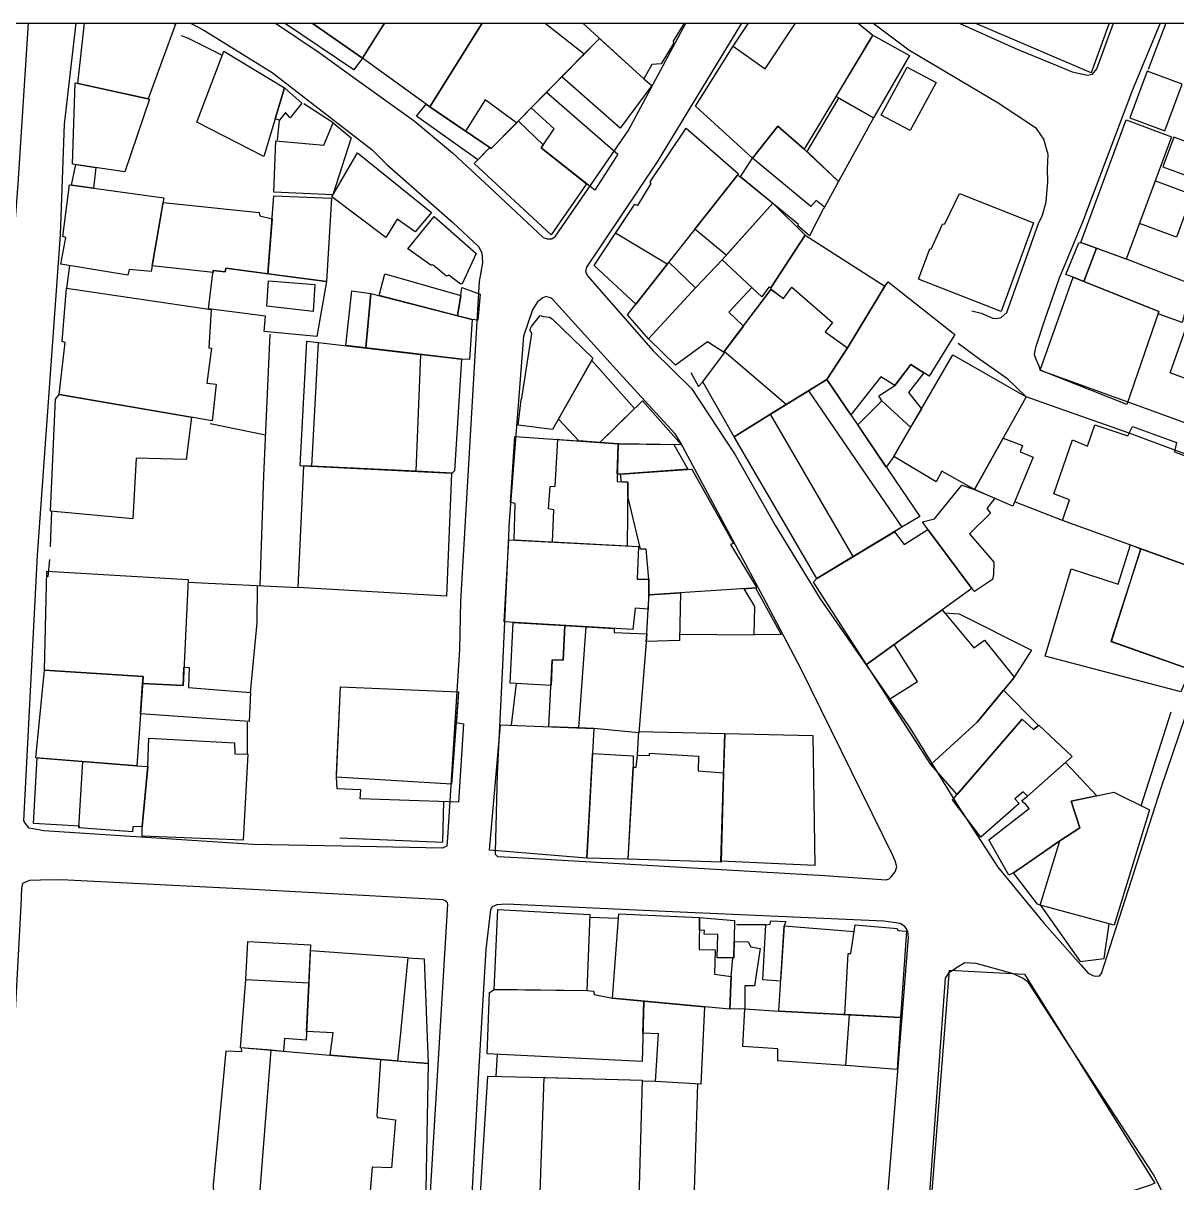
# Model space of a CAD drawing. Header units: centimetres. Extents: x 6155 to 7007, y 1466 to 2152.
# Drawn here: x 6590 to 6694.4, y 2045.9 to 2150.8 of the extents above; entities that cross this region are included whole.
import ezdxf

# ---------------------------------------------------------------- set-up
doc = ezdxf.new("R2010")
doc.units = ezdxf.units.CM

msp = doc.modelspace()

# ---------------------------------------------------------------- linework, layer by layer
at = {"color": 7}
for points in [[(6155.54, 2150.82), (7006.83, 2150.82), (7006.83, 1468.12), (6155.54, 1468.12)], [(6666.97, 2142.27), (6663.57, 2144.2), (6666.91, 2149.75), (6670.21, 2147.9), (6666.97, 2142.27)], [(6644.03, 2141.33), (6638.75, 2145.98), (6642.16, 2149.44), (6646.18, 2145.78), (6646.89, 2145.17), (6644.03, 2141.33)], [(6608.18, 2148.28), (6613.65, 2144.97), (6611.79, 2138.75), (6605.72, 2141.86), (6608.18, 2148.28)], [(6670.28, 2141.1), (6667.65, 2142.5), (6670.01, 2146.85), (6672.64, 2145.46), (6670.28, 2141.1)], [(6691.73, 2146.48), (6690.15, 2142.25), (6693.32, 2141.08), (6694.89, 2145.3), (6691.73, 2146.48)], [(6594.7, 2145.41), (6601.43, 2143.96), (6599.2, 2137.38), (6594.47, 2138.07), (6594.7, 2145.41)], [(6613.65, 2144.97), (6615.23, 2143.58), (6614.18, 2142.26), (6613.74, 2142.74), (6613.19, 2142.06), (6612.81, 2142.18), (6613.65, 2144.97)], [(6637.38, 2144.58), (6643.81, 2138.97), (6641.73, 2135.7), (6636.88, 2139.54), (6638.07, 2141.26), (6635.97, 2143.15), (6637.38, 2144.58)], [(6631.15, 2138.46), (6625.59, 2142.42), (6626.47, 2143.51), (6626.81, 2143.26), (6629.2, 2141.64), (6632.25, 2139.56), (6631.15, 2138.46)], [(6666.97, 2142.27), (6663.8, 2136.5), (6660.95, 2139.2), (6663.84, 2144.05), (6666.97, 2142.27)], [(6612.69, 2135.52), (6612.88, 2140.18), (6617.21, 2139.79), (6618.07, 2141.82), (6619.68, 2140.46), (6618.04, 2135.3), (6612.69, 2135.52)], [(6640.99, 2136.29), (6637.78, 2131.67), (6630.82, 2138.13), (6632.25, 2139.56), (6632.37, 2139.48), (6634.82, 2141.97), (6637.07, 2139.82), (6636.88, 2139.54), (6640.99, 2136.29)], [(6645.45, 2125.4), (6641.68, 2128.9), (6643.61, 2131.81), (6643.71, 2131.95), (6645.35, 2134.44), (6645.62, 2134.34), (6646.85, 2136.33), (6646.75, 2136.47), (6650.02, 2141.31), (6654.74, 2137.19), (6648.3, 2129.02), (6648.22, 2128.92), (6645.45, 2125.4)], [(6650.02, 2141.31), (6654.74, 2137.19), (6648.3, 2129.02), (6643.61, 2131.81), (6645.35, 2134.44), (6645.62, 2134.34), (6646.85, 2136.33), (6646.75, 2136.47), (6650.02, 2141.31)], [(6658.31, 2141.5), (6660.7, 2139.43), (6663.8, 2136.5), (6662.54, 2134.18), (6662.43, 2134.07), (6661.17, 2131.58), (6660.08, 2132.51), (6660.18, 2132.61), (6654.94, 2136.92), (6656, 2138.6), (6658.31, 2141.5)], [(6658.31, 2141.5), (6660.7, 2139.43), (6663.8, 2136.5), (6662.54, 2134.18), (6661.76, 2134.79), (6661.28, 2134.25), (6656, 2138.6), (6658.31, 2141.5)], [(6685.74, 2130.98), (6689.84, 2142.07), (6693.94, 2140.55), (6689.84, 2129.46), (6685.74, 2130.98)], [(6699.21, 2138.63), (6694.14, 2140.51), (6693.14, 2137.83), (6698.21, 2135.95), (6699.21, 2138.63)], [(6626.96, 2133.69), (6625.49, 2131.94), (6623.84, 2133.09), (6622.82, 2131.44), (6617.93, 2135.12), (6620.25, 2139.1), (6626.96, 2133.69)], [(6596.59, 2137.76), (6596.36, 2135.9), (6594.38, 2136.17), (6594.76, 2138.03), (6596.59, 2137.76)], [(6653.64, 2129.82), (6650.8, 2132.19), (6654.64, 2137.06), (6654.94, 2136.92), (6657.84, 2134.53), (6653.64, 2129.82)], [(6594.19, 2136.2), (6602.74, 2135.01), (6601.59, 2128.35), (6599.6, 2128.53), (6599.49, 2128.02), (6593.41, 2129.03), (6593.86, 2131.43), (6593.59, 2131.53), (6594.19, 2136.2)], [(6691.04, 2132.71), (6692.47, 2136.56), (6695.81, 2135.32), (6694.39, 2131.47), (6691.04, 2132.71)], [(6612.69, 2135.19), (6617.9, 2135), (6617.46, 2127.44), (6612.16, 2128.16), (6612.69, 2135.19)], [(6681.44, 2132.76), (6678.52, 2124.73), (6671.03, 2127.67), (6672.06, 2130.41), (6672.19, 2130.37), (6673.22, 2132.63), (6673.42, 2132.67), (6674.75, 2135.4), (6681.44, 2132.76)], [(6602.67, 2134.61), (6611.36, 2133.69), (6611.43, 2133.39), (6612.54, 2133.12), (6612.16, 2128.16), (6608.36, 2128.67), (6608.29, 2128.33), (6607.21, 2128.44), (6607.19, 2128.27), (6601.68, 2128.86), (6602.67, 2134.61)], [(6656.86, 2126.06), (6653.26, 2129.4), (6657.84, 2134.53), (6660.78, 2131.65), (6657.68, 2126.87), (6657.48, 2126.94), (6656.86, 2126.06)], [(6624.81, 2130.42), (6627.19, 2133.32), (6631, 2129.98), (6629.73, 2127.25), (6629.57, 2127.25), (6628.52, 2128.03), (6628.32, 2127.93), (6627.1, 2128.92), (6626.9, 2128.92), (6624.81, 2130.42)], [(6651.51, 2118.38), (6653.49, 2120.99), (6653.42, 2121.05), (6653.46, 2121.11), (6657.7, 2126.76), (6657.68, 2126.87), (6660.78, 2131.65), (6668, 2127.02), (6664.67, 2121.54), (6664.62, 2121.46), (6662.73, 2118.58), (6659.05, 2116.31), (6658.85, 2116.19), (6654.35, 2113.41), (6651.51, 2118.38)], [(6685.02, 2127.84), (6684.38, 2128.08), (6685.54, 2130.95), (6685.74, 2130.98), (6687.14, 2130.47), (6685.99, 2127.45), (6685.02, 2127.84)], [(6685.99, 2127.45), (6687.14, 2130.47), (6689.84, 2129.5), (6695.76, 2127.21), (6694.9, 2123.73), (6692.72, 2124.53), (6692.79, 2124.73), (6685.99, 2127.45)], [(6607.21, 2128.44), (6608.29, 2128.33), (6608.36, 2128.67), (6617.46, 2127.44), (6616.59, 2122.47), (6611.82, 2122.93), (6611.93, 2124.32), (6606.79, 2124.99), (6607.21, 2128.44)], [(6648.44, 2129.19), (6650.86, 2126.88), (6646.61, 2122.27), (6644.69, 2124.44), (6645.45, 2125.4), (6648.44, 2129.19)], [(6650.86, 2126.88), (6653.26, 2129.4), (6655.95, 2126.91), (6653.88, 2124.69), (6655.2, 2123.41), (6653.46, 2121.11), (6653.42, 2121.05), (6653.49, 2120.99), (6651.94, 2121.98), (6649.05, 2119.89), (6646.61, 2122.27), (6650.86, 2126.88)], [(6622.23, 2126.18), (6622.75, 2128.14), (6629.61, 2126.18), (6629.3, 2124.36), (6622.23, 2126.18)], [(6685.02, 2127.84), (6692.79, 2124.73), (6689.89, 2116.31), (6682.05, 2119.42), (6685.02, 2127.84)], [(6593.94, 2126.85), (6607.02, 2124.92), (6606.8, 2121.44), (6607.04, 2121.41), (6606.62, 2118.26), (6607.46, 2118.16), (6607.11, 2114.84), (6593.25, 2117.24), (6593.82, 2121.94), (6593.54, 2122.01), (6593.94, 2126.85)], [(6612.21, 2127.5), (6616.41, 2127.18), (6616.26, 2124.74), (6612.07, 2125.23), (6612.21, 2127.5)], [(6619.74, 2126.61), (6621.48, 2126.37), (6621.01, 2121.44), (6619.21, 2121.65), (6619.74, 2126.61)], [(6629.3, 2124.36), (6629.61, 2126.18), (6629.71, 2126.92), (6631.37, 2126.31), (6631.15, 2123.94), (6630.63, 2124.02), (6629.3, 2124.36)], [(6651.51, 2118.38), (6653.49, 2120.99), (6653.42, 2121.05), (6657.7, 2126.76), (6658.81, 2125.91), (6659.56, 2126.95), (6663.26, 2123.75), (6662.58, 2122.91), (6664.62, 2121.46), (6662.73, 2118.58), (6659.05, 2116.31), (6658.92, 2116.23), (6654.35, 2113.41), (6651.51, 2118.38)], [(6659.05, 2116.31), (6653.46, 2121.11), (6657.7, 2126.72), (6658.81, 2125.91), (6659.56, 2126.95), (6663.26, 2123.75), (6662.58, 2122.91), (6664.62, 2121.46), (6662.73, 2118.58), (6659.05, 2116.31)], [(6668.3, 2127.42), (6674.33, 2122.66), (6672.01, 2118.88), (6670.33, 2119.94), (6668.9, 2118.05), (6667.62, 2118.84), (6664.91, 2115.38), (6662.73, 2118.58), (6664.67, 2121.54), (6668, 2127.02), (6668.3, 2127.42)], [(6696.7, 2116.94), (6697.11, 2117.95), (6693.8, 2119.19), (6696.53, 2126.89), (6697.57, 2126.57), (6697.62, 2126.68), (6706, 2123.57), (6705.55, 2122.24), (6705.51, 2122.11), (6706.49, 2121.7), (6705.7, 2119.13), (6704.85, 2119.37), (6703.08, 2114.71), (6696.7, 2116.94)], [(6630.63, 2124.02), (6630.41, 2120.4), (6629.69, 2120.43), (6621.01, 2121.44), (6621.48, 2126.37), (6630.63, 2124.02)], [(6641.57, 2120.51), (6637.92, 2114.07), (6634.81, 2114.45), (6635.09, 2116.75), (6635.13, 2116.89), (6636.04, 2122.74), (6635.87, 2123.08), (6636.01, 2123.38), (6636.79, 2124.39), (6637.09, 2124.29), (6637.63, 2124.22), (6637.87, 2124.08), (6641.57, 2120.51)], [(6629.69, 2120.43), (6629.03, 2110.32), (6628.82, 2110.12), (6625.53, 2110.28), (6625.5, 2110.28), (6616.12, 2110.74), (6615.82, 2110.76), (6615.09, 2110.79), (6615.69, 2122.05), (6616.74, 2121.93), (6625.97, 2120.86), (6626.34, 2120.82), (6629.69, 2120.43)], [(6625.53, 2110.28), (6616.12, 2110.74), (6616.74, 2121.93), (6625.97, 2120.86), (6625.53, 2110.28)], [(6645.32, 2115.95), (6642.21, 2112.9), (6640.31, 2113.03), (6638.46, 2115.01), (6641.46, 2120.3), (6645.32, 2115.95)], [(6680.79, 2117.01), (6676.11, 2108.64), (6673.14, 2110.28), (6672.63, 2109.34), (6668.79, 2111.62), (6674.14, 2120.83), (6680.79, 2117.01)], [(6667.73, 2116.66), (6667.46, 2117.1), (6668.9, 2118.05), (6670.33, 2119.94), (6671.53, 2119.18), (6670.14, 2117.4), (6671.3, 2115.94), (6670.32, 2114.27), (6667.73, 2116.66)], [(6661.83, 2100.59), (6654.35, 2113.41), (6657.65, 2115.45), (6657.74, 2115.5), (6661.08, 2117.56), (6661.16, 2117.61), (6662.73, 2118.58), (6671.16, 2106.19), (6669.53, 2105.22), (6669.36, 2105.11), (6665.12, 2102.57), (6665.03, 2102.51), (6661.83, 2100.59)], [(6605.24, 2115.17), (6604.75, 2111.34), (6600.22, 2111.47), (6599.92, 2105.99), (6592.48, 2106.67), (6592.94, 2116.81), (6593.25, 2117.24), (6605.24, 2115.17)], [(6661.83, 2100.59), (6654.35, 2113.41), (6657.65, 2115.45), (6657.7, 2115.48), (6661.08, 2117.56), (6669.53, 2105.22), (6665.12, 2102.57), (6661.83, 2100.59)], [(6657.65, 2115.45), (6661.08, 2117.56), (6669.53, 2105.22), (6665.12, 2102.57), (6657.65, 2115.45)], [(6649.59, 2112.69), (6643.84, 2112.78), (6642.21, 2112.9), (6646.05, 2116.67), (6649.59, 2112.69)], [(6665.53, 2114.47), (6667.73, 2116.66), (6670.32, 2114.27), (6668.79, 2111.62), (6668.12, 2110.66), (6665.53, 2114.47)], [(6686.33, 2112.55), (6686.98, 2114.48), (6689.99, 2113.49), (6690.4, 2114.33), (6694.4, 2112.9), (6694.19, 2112.05), (6701.64, 2109.22), (6698.6, 2100.59), (6684.08, 2105.84), (6684.69, 2107.71), (6683.27, 2108.25), (6684.98, 2113.13), (6686.33, 2112.55)], [(6634.5, 2113.44), (6638.38, 2113.16), (6638.59, 2113.15), (6643.84, 2112.78), (6643.75, 2109.37), (6644.73, 2109.29), (6644.66, 2103.52), (6637.92, 2103.87), (6637.75, 2103.87), (6634.5, 2104.04), (6634.44, 2104.04), (6634.52, 2107.36), (6634.11, 2107.46), (6634.5, 2113.44)], [(6638.37, 2113.16), (6643.84, 2112.78), (6643.75, 2109.37), (6644.73, 2109.29), (6644.66, 2103.52), (6637.92, 2103.87), (6638.03, 2106.81), (6637.56, 2106.88), (6637.71, 2108.91), (6638.15, 2108.94), (6638.38, 2113.16), (6638.37, 2113.16)], [(6679.56, 2107.14), (6676.11, 2108.64), (6678.7, 2113.27), (6680.45, 2112.62), (6680.25, 2112.05), (6681.4, 2111.57), (6679.56, 2107.14)], [(6648.89, 2112.7), (6650.16, 2110.46), (6644.06, 2110.01), (6643.77, 2110.01), (6643.81, 2111.76), (6643.84, 2112.78), (6648.89, 2112.7)], [(6628.77, 2110.12), (6628.31, 2098.99), (6614.88, 2099.77), (6615.41, 2110.78), (6628.77, 2110.12)], [(6650.52, 2110.48), (6654.28, 2103.74), (6654.01, 2103.67), (6656.39, 2099.73), (6646.65, 2099.1), (6646.62, 2100.52), (6646.4, 2103.23), (6645.89, 2103.23), (6644.72, 2108.04), (6644.73, 2109.29), (6644.16, 2109.34), (6644.06, 2110.01), (6650.52, 2110.48)], [(6673.47, 2102.87), (6671.88, 2105.01), (6671.41, 2105.72), (6672.49, 2105.99), (6674.97, 2109.03), (6676.11, 2108.64), (6677.93, 2107.85), (6677.21, 2106.91), (6677.55, 2106.5), (6675.65, 2104.61), (6677.84, 2102.07), (6677.83, 2100.95), (6677.73, 2100.48), (6676.1, 2099.4), (6675.86, 2099.67), (6673.47, 2102.87)], [(6668.86, 2104.81), (6669.74, 2103.66), (6671.88, 2105.01), (6675.86, 2099.67), (6666.32, 2092.81), (6661.52, 2100.25), (6661.83, 2100.59), (6668.86, 2104.81)], [(6633.95, 2104.07), (6645.69, 2103.47), (6645.57, 2100.53), (6646.62, 2100.52), (6646.58, 2097.82), (6645.39, 2097.89), (6645.18, 2095.96), (6633.55, 2096.66), (6633.95, 2104.07)], [(6690.22, 2103.62), (6691.17, 2103.28), (6688.45, 2094.89), (6695.64, 2092.35), (6694.78, 2090.32), (6682.51, 2093.55), (6684.84, 2101.46), (6689.1, 2100.06), (6690.22, 2103.62)], [(6688.49, 2094.89), (6691.17, 2103.28), (6698.6, 2100.59), (6695.9, 2092.26), (6688.49, 2094.89)], [(6592.15, 2101.24), (6604.94, 2100.5), (6604.48, 2090.9), (6600.82, 2091.07), (6600.87, 2091.73), (6591.94, 2092.28), (6592.15, 2101.24)], [(6649.4, 2094.96), (6646.4, 2094.87), (6646.46, 2095.58), (6646.58, 2097.82), (6646.65, 2099.1), (6649.51, 2099.29), (6649.4, 2094.96)], [(6658.6, 2095.52), (6656.16, 2095.5), (6656.21, 2098.04), (6655.26, 2099.66), (6656.29, 2099.73), (6658.6, 2095.52)], [(6672.16, 2083.75), (6666.32, 2092.81), (6668.83, 2094.62), (6668.89, 2094.66), (6673.18, 2097.74), (6673.39, 2097.49), (6674.71, 2097.38), (6681.27, 2094.11), (6679.7, 2091.66), (6679.66, 2091.6), (6676.34, 2087.6), (6672.16, 2083.75)], [(6666.32, 2092.81), (6673.18, 2097.74), (6676.05, 2094.31), (6677, 2094.99), (6679.7, 2091.66), (6676.34, 2087.6), (6672.16, 2083.75), (6666.32, 2092.81)], [(6672.16, 2083.75), (6668.36, 2089.64), (6670.94, 2091.26), (6668.83, 2094.62), (6673.18, 2097.74), (6676.05, 2094.31), (6677, 2094.99), (6679.7, 2091.66), (6676.34, 2087.6), (6672.16, 2083.75)], [(6634.09, 2091.11), (6634.35, 2096.61), (6639.03, 2096.33), (6638.88, 2093.19), (6637.89, 2093.23), (6637.78, 2090.89), (6634.09, 2091.11)], [(6637.59, 2087.17), (6637.89, 2093.23), (6638.88, 2093.19), (6639.03, 2096.33), (6640.96, 2096.22), (6640.99, 2096.21), (6643.49, 2096.06), (6643.49, 2095.69), (6646.46, 2095.58), (6645.71, 2086.62), (6641.65, 2087.01), (6640.3, 2087.06), (6640.23, 2087.06), (6637.59, 2087.17)], [(6645.71, 2086.62), (6641.65, 2087.01), (6640.3, 2087.06), (6640.96, 2096.22), (6643.49, 2096.06), (6643.49, 2095.69), (6646.46, 2095.58), (6645.71, 2086.62)], [(6591.94, 2092.28), (6600.87, 2091.73), (6600.29, 2083.64), (6591.16, 2084.36), (6591.94, 2092.28)], [(6604.56, 2092.57), (6605.04, 2092.54), (6604.96, 2090.71), (6610.57, 2090.28), (6610.46, 2087.64), (6600.63, 2088.35), (6600.82, 2091.07), (6604.48, 2090.9), (6604.56, 2092.57)], [(6629.4, 2080.36), (6620.5, 2080.64), (6620.57, 2081.45), (6618.41, 2081.56), (6618.35, 2082.61), (6618.36, 2082.88), (6618.72, 2090.79), (6629.41, 2090.34), (6629.21, 2087.7), (6629.2, 2087.57), (6629.87, 2087.43), (6629.4, 2080.36)], [(6618.72, 2090.79), (6629.41, 2090.34), (6628.76, 2081.98), (6618.35, 2082.61), (6618.72, 2090.79)], [(6674.53, 2081.04), (6672.16, 2083.75), (6676.34, 2087.6), (6678.73, 2090.48), (6681.88, 2087.3), (6681.44, 2086.93), (6680.43, 2087.85), (6674.53, 2081.04)], [(6676.67, 2077.17), (6674.11, 2080.56), (6680.43, 2087.85), (6681.44, 2086.93), (6681.92, 2087.3), (6684.95, 2084.48), (6680.89, 2080.89), (6680.52, 2081.27), (6679.74, 2080.66), (6680.15, 2080.24), (6676.67, 2077.17)], [(6633.2, 2087.35), (6641.65, 2087.01), (6641.02, 2075.27), (6632.2, 2076.02), (6633.2, 2087.35)], [(6644.77, 2075.19), (6645.22, 2083.51), (6645.49, 2083.51), (6645.59, 2084.59), (6645.59, 2084.66), (6645.71, 2086.75), (6653.51, 2086.57), (6653.4, 2082.99), (6653.4, 2082.93), (6653.19, 2074.91), (6644.77, 2075.19)], [(6601.3, 2083.57), (6601.38, 2086.14), (6609.13, 2085.73), (6609.16, 2084.72), (6610.34, 2084.68), (6609.93, 2076.9), (6600.77, 2077.28), (6600.77, 2078.16), (6601.3, 2083.57)], [(6661.65, 2074.63), (6653.16, 2075.01), (6653.51, 2086.57), (6661.46, 2086.37), (6661.65, 2074.63)], [(6644.74, 2075.19), (6641.02, 2075.27), (6641.49, 2084.02), (6641.53, 2084.76), (6645.22, 2084.54), (6645.22, 2083.51), (6644.74, 2075.19)], [(6653.4, 2082.99), (6653.16, 2075.01), (6653.19, 2074.91), (6644.77, 2075.19), (6645.22, 2083.51), (6645.49, 2083.51), (6645.59, 2084.59), (6646.68, 2084.58), (6646.68, 2084.79), (6651.14, 2084.5), (6651.1, 2083.18), (6653.4, 2082.99)], [(6590.93, 2078.41), (6591.28, 2084.35), (6595.4, 2084.03), (6595.5, 2084.02), (6600.29, 2083.64), (6601.3, 2083.57), (6600.77, 2078.16), (6599.92, 2078.13), (6599.89, 2077.66), (6595.05, 2078.02), (6595.09, 2078.19), (6590.93, 2078.41)], [(6595.4, 2084.03), (6600.29, 2083.64), (6601.3, 2083.57), (6600.77, 2078.16), (6599.92, 2078.13), (6599.89, 2077.66), (6595.05, 2078.02), (6595.4, 2084.03)], [(6679.62, 2073.95), (6679.21, 2073.75), (6677.39, 2076.94), (6681.06, 2079.77), (6680.79, 2080.11), (6680.55, 2080.31), (6680.38, 2080.51), (6680.89, 2080.89), (6684.33, 2083.93), (6687.16, 2080.93), (6684.84, 2080.45), (6685.64, 2078.02), (6683.84, 2076.84), (6680.65, 2074.66), (6679.62, 2073.95)], [(6679.62, 2073.95), (6683.84, 2076.84), (6683.93, 2076.9), (6685.64, 2078.02), (6684.84, 2080.45), (6688.7, 2081.25), (6691.94, 2079.65), (6688.75, 2069.21), (6682.06, 2071.02), (6681.82, 2071.13), (6679.62, 2073.95)], [(6688.75, 2069.21), (6682.06, 2071.02), (6683.84, 2076.84), (6685.64, 2078.02), (6684.84, 2080.45), (6688.7, 2081.25), (6691.94, 2079.65), (6688.75, 2069.21)], [(6632.96, 2070.63), (6641.28, 2070.18), (6641.01, 2063.28), (6632.63, 2063.39), (6632.96, 2070.63)], [(6651.23, 2069.9), (6651.18, 2067.02), (6652.64, 2066.98), (6652.56, 2064.78), (6654.08, 2064.57), (6653.96, 2061.63), (6643.35, 2062.63), (6643.92, 2070.24), (6651.23, 2069.9)], [(6651.23, 2069.9), (6654.37, 2069.64), (6654.32, 2066.26), (6652.8, 2066.27), (6652.88, 2068.37), (6651.63, 2068.41), (6651.66, 2068.74), (6651.21, 2068.78), (6651.23, 2069.9)], [(6658.56, 2064.15), (6656.94, 2064.29), (6657.23, 2069.26), (6657.6, 2069.3), (6657.67, 2069.6), (6659.03, 2069.56), (6658.87, 2069.16), (6658.56, 2064.15)], [(6658.39, 2061.45), (6658.87, 2069.16), (6665.21, 2068.65), (6665.22, 2068.69), (6665.3, 2069.24), (6669.09, 2068.92), (6669.15, 2068.75), (6669.96, 2068.68), (6669.42, 2060.86), (6664.38, 2061.13), (6664.38, 2061.16), (6664.11, 2061.14), (6658.39, 2061.45)], [(6664.38, 2061.13), (6664.68, 2066.67), (6664.91, 2066.67), (6665.3, 2069.24), (6669.09, 2068.92), (6669.15, 2068.75), (6669.96, 2068.68), (6669.42, 2060.86), (6664.38, 2061.13)], [(6654.35, 2067.75), (6655.63, 2067.71), (6655.87, 2067.27), (6656.71, 2067.1), (6656.19, 2063.72), (6655.31, 2063.72), (6655.32, 2061.66), (6653.96, 2061.63), (6654.08, 2064.57), (6654.22, 2066.26), (6654.32, 2066.26), (6654.35, 2067.75)], [(6610.33, 2067.73), (6616.02, 2067.44), (6615.86, 2064.01), (6615.86, 2063.91), (6615.61, 2058.81), (6613.65, 2058.96), (6613.58, 2057.8), (6609.68, 2058.13), (6610.15, 2064.32), (6610.15, 2064.35), (6610.33, 2067.73)], [(6626.3, 2066.17), (6626.66, 2056.7), (6623.88, 2056.93), (6623.74, 2056.94), (6617.79, 2057.45), (6618.06, 2059.49), (6615.65, 2059.61), (6616, 2066.92), (6624.83, 2066.3), (6624.83, 2066.26), (6626.3, 2066.17)], [(6618.06, 2059.49), (6615.65, 2059.61), (6616, 2066.92), (6624.83, 2066.3), (6624.19, 2059.81), (6624.19, 2059.74), (6623.88, 2056.93), (6617.79, 2057.45), (6618.06, 2059.49)], [(6672.37, 2039.37), (6671.83, 2039.41), (6673.84, 2065.14), (6680.64, 2064.8), (6692.43, 2045.87), (6691.95, 2045.67), (6672.37, 2039.37)], [(6615.61, 2058.81), (6613.65, 2058.96), (6613.58, 2057.8), (6612.46, 2057.9), (6609.68, 2058.13), (6610.15, 2064.32), (6615.86, 2064.01), (6615.61, 2058.81)], [(6646.17, 2062.36), (6646.04, 2056.88), (6632.01, 2057.59), (6632.2, 2063.14), (6632.63, 2063.39), (6641.01, 2063.31), (6641.62, 2063.24), (6641.69, 2062.94), (6643.35, 2062.63), (6646.17, 2062.36)], [(6651.66, 2061.84), (6651.33, 2054.84), (6647.23, 2055.07), (6647.49, 2059.39), (6646.1, 2059.44), (6646.17, 2062.36), (6651.66, 2061.84)], [(6655.32, 2061.66), (6658.39, 2061.45), (6664.79, 2061.1), (6664.82, 2061.1), (6664.92, 2061.1), (6669.42, 2060.86), (6669.09, 2056.16), (6664.46, 2056.52), (6664.43, 2056.52), (6658.31, 2056.95), (6658.31, 2058.03), (6655.13, 2058.25), (6655.32, 2061.66)], [(6664.79, 2061.1), (6669.42, 2060.86), (6669.09, 2056.16), (6664.46, 2056.52), (6664.79, 2061.1)], [(6626.66, 2056.7), (6626.39, 2042.05), (6626.18, 2042.02), (6621.16, 2042.33), (6621.06, 2042.33), (6611.27, 2042.93), (6612.46, 2057.9), (6622.35, 2057.06), (6622.7, 2057.03), (6626.66, 2056.7)], [(6621.16, 2042.33), (6611.27, 2042.93), (6612.46, 2057.9), (6622.35, 2057.06), (6622.02, 2051.96), (6622.06, 2051.82), (6623.71, 2051.61), (6623.35, 2047.28), (6621.63, 2047.32), (6621.6, 2047.32), (6621.16, 2042.33)], [(6631.31, 2043.47), (6632.06, 2055.57), (6637.16, 2055.43), (6637.3, 2055.43), (6646.03, 2055.19), (6645.66, 2042.38), (6642.48, 2042.63), (6642.45, 2043.07), (6636.73, 2043.28), (6636.66, 2043.28), (6631.31, 2043.47)], [(6646.03, 2055.19), (6645.66, 2042.38), (6642.48, 2042.63), (6642.45, 2043.07), (6636.73, 2043.28), (6637.16, 2055.43), (6646.03, 2055.19)]]:
    msp.add_lwpolyline(points, close=True, dxfattribs=at)
for points in [[(6574.19, 2150.82), (6572.3, 2141.44), (6569.56, 2126.73), (6564.31, 2098.68), (6562.54, 2080.15), (6562.64, 2079.88), (6563.07, 2079.64), (6565.75, 2079.39), (6581.61, 2078.61), (6585.06, 2078.45), (6585.43, 2078.55), (6585.63, 2078.96), (6586.86, 2100.91), (6589.56, 2136.28), (6590.48, 2150.82)], [(6622.92, 2138.04), (6628.88, 2132.8), (6631.2, 2130.63), (6631.51, 2130.05), (6631.57, 2129.14), (6631.26, 2127.45), (6629.6, 2098.53), (6629.51, 2094.17), (6628.41, 2077.16), (6628.34, 2076.38), (6627.97, 2076.18), (6620.46, 2076.35), (6610.82, 2076.53), (6591.88, 2077.77), (6590.56, 2078.01), (6590.23, 2078.42), (6590.06, 2078.66), (6591.29, 2102.7), (6593.39, 2131.67), (6593.74, 2141.68), (6594.81, 2150.82)], [(6603.59, 2150.82), (6603.8, 2150.72), (6601.31, 2143.99), (6594.94, 2145.36), (6595.56, 2150.82)], [(6605.14, 2150.82), (6606.36, 2150.18), (6612.54, 2146.36), (6621.6, 2139.35), (6622.92, 2138.04)], [(6612.83, 2150.82), (6616.79, 2148.18), (6620.39, 2145.59), (6625.38, 2141.98), (6628.85, 2139.09), (6632.22, 2136), (6637.07, 2131.44), (6637.44, 2131.3), (6637.84, 2131.3), (6638.18, 2131.54), (6644.76, 2141.08), (6649.97, 2150.82)], [(6616.16, 2150.82), (6620.71, 2147.66), (6619.92, 2146.61), (6613.67, 2150.82)], [(6622.71, 2150.82), (6622.53, 2150.53), (6622.48, 2150.45), (6620.71, 2147.66), (6616.16, 2150.82)], [(6620.71, 2147.66), (6616.16, 2150.82)], [(6631.55, 2150.82), (6626.81, 2143.26), (6620.71, 2147.66), (6622.71, 2150.82)], [(6622.71, 2150.82), (6622.53, 2150.53), (6622.5, 2150.49), (6622.39, 2150.31), (6620.71, 2147.66), (6620.71, 2147.66)], [(6642.16, 2149.44), (6640.78, 2148.04), (6640.63, 2147.88), (6634.66, 2141.81), (6634.56, 2141.71), (6632.37, 2139.48), (6626.81, 2143.26), (6631.55, 2150.82)], [(6637.25, 2150.82), (6640.78, 2148.04), (6634.66, 2141.81), (6634.51, 2141.66), (6632.37, 2139.48), (6626.81, 2143.26), (6631.55, 2150.82)], [(6637.25, 2150.82), (6640.78, 2148.04), (6634.66, 2141.81), (6631.83, 2143.89), (6630.05, 2141.05), (6626.81, 2143.26), (6631.55, 2150.82)], [(6646.18, 2145.78), (6640.65, 2150.82)], [(6655.01, 2150.82), (6647.39, 2138.29), (6640.99, 2128.74), (6640.89, 2128.37), (6641.09, 2127.96), (6647.02, 2121.17), (6650.49, 2117.77), (6654.43, 2111.77), (6658.1, 2105.36), (6662.13, 2098.75), (6670.24, 2087.08), (6674.52, 2080.13), (6678.22, 2074.46), (6682.4, 2069.37), (6685.73, 2065.63), (6686.4, 2064.88), (6686.81, 2064.68), (6687.01, 2064.61), (6687.42, 2064.64), (6687.59, 2064.84), (6693, 2081.64), (6702.25, 2108.91)], [(6649.82, 2150.82), (6648.84, 2149.19), (6648.87, 2148.98), (6647.74, 2147.13), (6646.9, 2147.07), (6646.18, 2145.78), (6646.18, 2145.78)], [(6656, 2138.6), (6650.84, 2143.3), (6654.25, 2148.73), (6655.64, 2150.82)], [(6656, 2138.6), (6650.84, 2143.3), (6654.25, 2148.73), (6657.15, 2146.68), (6659.78, 2150.63), (6659.93, 2150.82)], [(6665.59, 2150.82), (6666.91, 2149.75), (6660.7, 2139.43), (6658.31, 2141.5), (6656, 2138.6), (6656, 2138.6)], [(6665.59, 2150.82), (6666.91, 2149.75), (6660.7, 2139.43), (6658.31, 2141.5), (6656, 2138.6), (6656, 2138.6)], [(6675.87, 2124.81), (6676.72, 2124.6), (6677.77, 2124.13), (6678.1, 2124.09), (6678.51, 2124.19), (6679.02, 2124.66), (6681.91, 2132.69), (6682.25, 2133.44), (6682.59, 2134.65), (6682.74, 2136.51), (6682.71, 2137.6), (6682.78, 2138.95), (6682.38, 2140.34), (6681.7, 2141.29), (6678.26, 2143.6), (6670.16, 2148.37), (6666.9, 2150.82)], [(6674.72, 2150.82), (6680.04, 2148.45), (6683.79, 2146.91), (6684.94, 2146.43), (6686.33, 2146.12), (6686.77, 2146.22), (6687.17, 2146.69), (6688.68, 2150.82)], [(6686.66, 2146.32), (6676.23, 2150.8), (6676.24, 2150.82)], [(6692.92, 2150.82), (6690.4, 2144.79), (6685.89, 2132.81), (6683.77, 2127.74), (6682.47, 2124.05), (6681.62, 2121.48), (6681.51, 2120.88), (6681.65, 2120.43), (6681.92, 2119.83), (6682.05, 2119.42), (6689.97, 2116.57)], [(6688.28, 2150.82), (6686.66, 2146.32), (6686.66, 2146.32)], [(6693.41, 2150.82), (6691.82, 2146.62)], [(6608.04, 2147.91), (6604.97, 2149.45), (6604.33, 2149.69)], [(6618.07, 2141.82), (6615.4, 2143.52)], [(6613.02, 2140.25), (6613.19, 2142.06)], [(6594.2, 2128.9), (6593.94, 2126.85)], [(6634.75, 2075.34), (6650.58, 2074.42), (6662.55, 2073.72), (6668.1, 2073.32), (6668.37, 2073.42), (6668.57, 2073.59), (6668.91, 2074.06), (6669.08, 2074.5), (6668.92, 2075.04), (6668.68, 2075.58), (6660.38, 2092.44), (6656.99, 2098.92), (6649.48, 2112.96), (6649.01, 2113.67), (6644.29, 2118.83), (6637.91, 2125.84), (6637.74, 2125.97), (6637.5, 2126.04), (6637.33, 2126.08), (6637.03, 2125.98), (6636.55, 2125.61), (6636.11, 2124.9), (6635.29, 2122.5), (6634, 2105.78), (6633.36, 2092.08), (6632.91, 2082.92), (6632.71, 2075.81), (6632.71, 2075.64), (6632.94, 2075.44), (6634.75, 2075.34)], [(6611.47, 2099.99), (6611.78, 2109.86), (6612.35, 2122.68)], [(6680.79, 2117.01), (6679.84, 2117.93), (6679.13, 2118.61), (6676.6, 2120.41), (6674.64, 2121.84)], [(6650.43, 2119.23), (6651.11, 2117.94), (6651.51, 2118.38)], [(6690.11, 2113.73), (6683.59, 2116.02), (6680.79, 2117.01)], [(6689.97, 2116.57), (6702.31, 2112.06)], [(6606.94, 2114.62), (6611.95, 2113.58)], [(6701.44, 2109.52), (6690.11, 2113.73)], [(6592.57, 2106.67), (6592.45, 2103.46)], [(6684.08, 2105.84), (6679.82, 2107.48)], [(6592.38, 2102.31), (6592.23, 2100.72)], [(6604.92, 2100.26), (6614.88, 2099.77)], [(6611.18, 2096.57), (6611.2, 2099.95)], [(6610.57, 2090.28), (6611.18, 2096.57)], [(6649.42, 2095.56), (6656.16, 2095.5)], [(6634.62, 2091.08), (6634.18, 2087.31)], [(6691.18, 2080.02), (6693.89, 2088.51)], [(6610.32, 2084.68), (6610.3, 2087.59)], [(6618.67, 2077.13), (6627.99, 2076.74), (6628.08, 2080.4)], [(6626.83, 2044.55), (6628.45, 2071.13), (6628.41, 2071.23), (6628.31, 2071.36), (6628.01, 2071.5), (6610.76, 2072.46), (6593.44, 2073.32), (6591.58, 2073.3), (6590.57, 2073.27), (6589.96, 2073), (6589.85, 2072.53), (6589.78, 2071.01), (6588.81, 2052.47), (6587.59, 2030.22)], [(6666.86, 2028.04), (6668.59, 2048.87), (6670.13, 2068.11), (6670.07, 2068.65), (6669.93, 2068.92), (6669.8, 2069.09), (6669.39, 2069.37), (6667.91, 2069.58), (6648.76, 2070.44), (6633.71, 2071.12), (6632.87, 2071.06), (6632.46, 2070.89), (6632.29, 2070.62), (6631.87, 2067.01), (6631.2, 2055.88), (6629.87, 2031.06)], [(6682.06, 2071.06), (6685.66, 2065.93), (6687.83, 2066.2), (6688.3, 2069.33)], [(6643.89, 2069.83), (6641.27, 2069.91)], [(6657.23, 2069.26), (6654.56, 2069.24)], [(6695.55, 2040.18), (6692.3, 2046.65), (6684.34, 2058.84), (6680.98, 2064.03), (6680.51, 2064.4), (6679.63, 2064.81), (6676.25, 2065.74), (6675.24, 2065.81), (6674.63, 2065.44), (6673.75, 2064.87), (6673.44, 2064.43), (6672.39, 2049.96), (6671.41, 2036.37), (6670.03, 2016.68), (6669.59, 2003.02), (6669.63, 2002.65), (6670.06, 2002.34), (6670.94, 2002.13), (6673.86, 2002.63), (6687.84, 2005.2)], [(6658.39, 2061.45), (6669.42, 2060.86)], [(6609.73, 2058.13), (6609.76, 2057.76), (6608.34, 2057.83), (6607.2, 2045.72), (6607.29, 2043.42)], [(6632.9, 2057.55), (6632.78, 2055.55)], [(6647.23, 2055.07), (6646.02, 2055.11)], [(6651.04, 2054.86), (6650.64, 2042.31), (6649.12, 2042.32)]]:
    msp.add_lwpolyline(points, dxfattribs=at)

doc.saveas('drawing.dxf')
